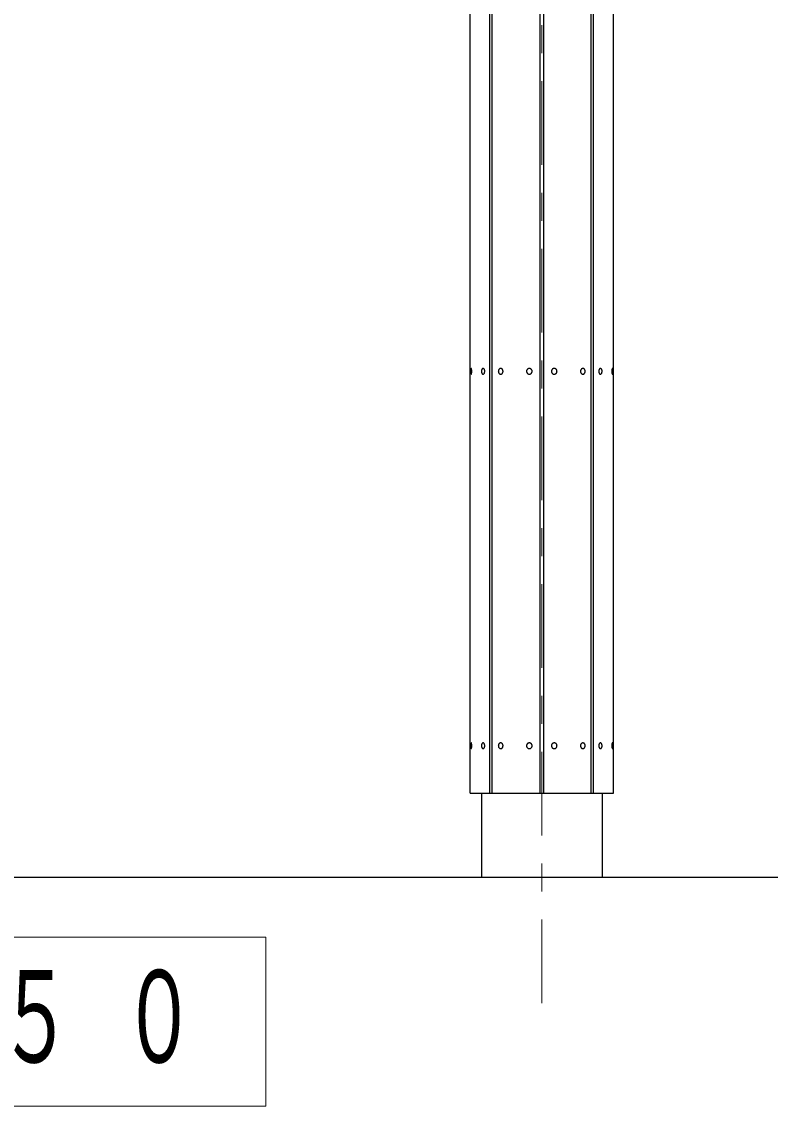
# Model space of a CAD drawing. Units: millimetres on the paper, scale 1:50. Extents: x -365 to 2, y 0 to 257.
# Drawn here: x -226.51 to -199.71, y 55.8 to 94.61 of the extents above; entities that cross this region are included whole.
import ezdxf

# ---------------------------------------------------------------- set-up
doc = ezdxf.new("R2010")
doc.units = ezdxf.units.MM
doc.linetypes.add('USER2', pattern=[6, 3, -1, 1, -1])
doc.layers.add('LY_1', color=7, linetype='Continuous', lineweight=25)
doc.styles.add('ＭＳ ゴシック', font='')
doc.styles.get('ＭＳ ゴシック').set_extended_font_data('MS Gothic')

msp = doc.modelspace()

# ---------------------------------------------------------------- linework, layer by layer
at = {"layer": 'LY_1', "linetype": 'USER2', "lineweight": 13}
msp.add_line((-207.891, 59.488), (-207.891, 127.226), dxfattribs=at)
at = {"layer": 'LY_1'}
for p, q in [((-210.454, 67.002), (-210.454, 110.602)), ((-209.745, 67.002), (-209.745, 110.602)), ((-209.661, 67.002), (-209.661, 110.602)), ((-207.95, 67.002), (-207.95, 110.602)), ((-207.831, 110.602), (-207.831, 67.002)), ((-206.121, 67.002), (-206.121, 110.602)), ((-206.037, 67.002), (-206.037, 110.602)), ((-205.328, 67.002), (-205.328, 110.602)), ((-210.454, 67.002), (-205.328, 67.002)), ((-210.054, 67.002), (-210.054, 64.002)), ((-205.728, 67.002), (-205.728, 64.002)), ((-343.409, 64.002), (-137.001, 64.002))]:
    msp.add_line(p, q, dxfattribs=at)
at = {"layer": 'LY_1', "lineweight": 13}
for p, q in [((-217.763, 61.855), (-262.819, 61.855)), ((-217.763, 55.799), (-217.763, 61.855)), ((-262.819, 55.799), (-217.763, 55.799))]:
    msp.add_line(p, q, dxfattribs=at)
at = {"layer": 'LY_1'}
for points in [[(-210.415, 82.204), (-210.416, 82.204), (-210.418, 82.202), (-210.419, 82.201), (-210.421, 82.198), (-210.422, 82.194), (-210.423, 82.19), (-210.425, 82.185), (-210.426, 82.18), (-210.427, 82.174), (-210.428, 82.167), (-210.429, 82.16), (-210.43, 82.153), (-210.43, 82.145), (-210.431, 82.137), (-210.431, 82.128), (-210.432, 82.119), (-210.432, 82.11), (-210.432, 82.102), (-210.432, 82.093), (-210.432, 82.084), (-210.431, 82.075), (-210.431, 82.066), (-210.43, 82.058), (-210.43, 82.05), (-210.429, 82.043), (-210.428, 82.036), (-210.427, 82.029), (-210.426, 82.023), (-210.425, 82.018), (-210.423, 82.013), (-210.422, 82.009), (-210.421, 82.005), (-210.419, 82.003), (-210.418, 82.001), (-210.416, 81.999), (-210.415, 81.999), (-210.414, 81.999), (-210.412, 82.001), (-210.411, 82.003), (-210.409, 82.005), (-210.408, 82.009), (-210.406, 82.013), (-210.405, 82.018), (-210.404, 82.023), (-210.403, 82.029), (-210.402, 82.036), (-210.401, 82.043), (-210.4, 82.05), (-210.4, 82.058), (-210.399, 82.066), (-210.399, 82.075), (-210.398, 82.084), (-210.398, 82.093), (-210.398, 82.102), (-210.398, 82.11), (-210.398, 82.119), (-210.399, 82.128), (-210.399, 82.137), (-210.4, 82.145), (-210.4, 82.153), (-210.401, 82.16), (-210.402, 82.167), (-210.403, 82.174), (-210.404, 82.18), (-210.405, 82.185), (-210.406, 82.19), (-210.408, 82.194), (-210.409, 82.198), (-210.411, 82.201), (-210.412, 82.202), (-210.414, 82.204)], [(-209.991, 82.204), (-209.996, 82.204), (-210.001, 82.202), (-210.006, 82.201), (-210.011, 82.198), (-210.015, 82.194), (-210.02, 82.19), (-210.024, 82.185), (-210.028, 82.18), (-210.032, 82.174), (-210.035, 82.167), (-210.039, 82.16), (-210.041, 82.153), (-210.044, 82.145), (-210.046, 82.137), (-210.047, 82.128), (-210.048, 82.119), (-210.049, 82.11), (-210.049, 82.102), (-210.049, 82.093), (-210.048, 82.084), (-210.047, 82.075), (-210.046, 82.066), (-210.044, 82.058), (-210.041, 82.05), (-210.039, 82.043), (-210.035, 82.036), (-210.032, 82.029), (-210.028, 82.023), (-210.024, 82.018), (-210.02, 82.013), (-210.015, 82.009), (-210.011, 82.005), (-210.006, 82.003), (-210.001, 82.001), (-209.996, 81.999), (-209.991, 81.999), (-209.985, 81.999), (-209.98, 82.001), (-209.975, 82.003), (-209.971, 82.005), (-209.966, 82.009), (-209.961, 82.013), (-209.957, 82.018), (-209.953, 82.023), (-209.949, 82.029), (-209.946, 82.036), (-209.943, 82.043), (-209.94, 82.05), (-209.938, 82.058), (-209.936, 82.066), (-209.934, 82.075), (-209.933, 82.084), (-209.932, 82.093), (-209.932, 82.102), (-209.932, 82.11), (-209.933, 82.119), (-209.934, 82.128), (-209.936, 82.137), (-209.938, 82.145), (-209.94, 82.153), (-209.943, 82.16), (-209.946, 82.167), (-209.949, 82.174), (-209.953, 82.18), (-209.957, 82.185), (-209.961, 82.19), (-209.966, 82.194), (-209.971, 82.198), (-209.975, 82.201), (-209.98, 82.202), (-209.985, 82.204)], [(-209.362, 82.204), (-209.369, 82.204), (-209.376, 82.202), (-209.383, 82.201), (-209.39, 82.198), (-209.397, 82.194), (-209.404, 82.19), (-209.41, 82.185), (-209.416, 82.18), (-209.421, 82.174), (-209.426, 82.167), (-209.431, 82.16), (-209.434, 82.153), (-209.438, 82.145), (-209.441, 82.137), (-209.443, 82.128), (-209.444, 82.119), (-209.445, 82.11), (-209.446, 82.102), (-209.445, 82.093), (-209.444, 82.084), (-209.443, 82.075), (-209.441, 82.066), (-209.438, 82.058), (-209.434, 82.05), (-209.431, 82.043), (-209.426, 82.036), (-209.421, 82.029), (-209.416, 82.023), (-209.41, 82.018), (-209.404, 82.013), (-209.397, 82.009), (-209.39, 82.005), (-209.383, 82.003), (-209.376, 82.001), (-209.369, 81.999), (-209.362, 81.999), (-209.354, 81.999), (-209.347, 82.001), (-209.34, 82.003), (-209.333, 82.005), (-209.326, 82.009), (-209.32, 82.013), (-209.314, 82.018), (-209.308, 82.023), (-209.302, 82.029), (-209.297, 82.036), (-209.293, 82.043), (-209.289, 82.05), (-209.286, 82.058), (-209.283, 82.066), (-209.281, 82.075), (-209.279, 82.084), (-209.278, 82.093), (-209.278, 82.102), (-209.278, 82.11), (-209.279, 82.119), (-209.281, 82.128), (-209.283, 82.137), (-209.286, 82.145), (-209.289, 82.153), (-209.293, 82.16), (-209.297, 82.167), (-209.302, 82.174), (-209.308, 82.18), (-209.314, 82.185), (-209.32, 82.19), (-209.326, 82.194), (-209.333, 82.198), (-209.34, 82.201), (-209.347, 82.202), (-209.354, 82.204)], [(-208.336, 82.204), (-208.345, 82.204), (-208.354, 82.202), (-208.362, 82.201), (-208.371, 82.198), (-208.379, 82.194), (-208.386, 82.19), (-208.394, 82.185), (-208.401, 82.18), (-208.407, 82.174), (-208.413, 82.167), (-208.418, 82.16), (-208.423, 82.153), (-208.427, 82.145), (-208.43, 82.137), (-208.433, 82.128), (-208.435, 82.119), (-208.436, 82.11), (-208.436, 82.102), (-208.436, 82.093), (-208.435, 82.084), (-208.433, 82.075), (-208.43, 82.066), (-208.427, 82.058), (-208.423, 82.05), (-208.418, 82.043), (-208.413, 82.036), (-208.407, 82.029), (-208.401, 82.023), (-208.394, 82.018), (-208.386, 82.013), (-208.379, 82.009), (-208.371, 82.005), (-208.362, 82.003), (-208.354, 82.001), (-208.345, 81.999), (-208.336, 81.999), (-208.328, 81.999), (-208.319, 82.001), (-208.311, 82.003), (-208.302, 82.005), (-208.294, 82.009), (-208.286, 82.013), (-208.279, 82.018), (-208.272, 82.023), (-208.266, 82.029), (-208.26, 82.036), (-208.254, 82.043), (-208.25, 82.05), (-208.246, 82.058), (-208.242, 82.066), (-208.24, 82.075), (-208.238, 82.084), (-208.237, 82.093), (-208.236, 82.102), (-208.237, 82.11), (-208.238, 82.119), (-208.24, 82.128), (-208.242, 82.137), (-208.246, 82.145), (-208.25, 82.153), (-208.254, 82.16), (-208.26, 82.167), (-208.266, 82.174), (-208.272, 82.18), (-208.279, 82.185), (-208.286, 82.19), (-208.294, 82.194), (-208.302, 82.198), (-208.311, 82.201), (-208.319, 82.202), (-208.328, 82.204)], [(-207.445, 82.204), (-207.454, 82.204), (-207.463, 82.202), (-207.471, 82.201), (-207.479, 82.198), (-207.487, 82.194), (-207.495, 82.19), (-207.503, 82.185), (-207.509, 82.18), (-207.516, 82.174), (-207.522, 82.167), (-207.527, 82.16), (-207.532, 82.153), (-207.536, 82.145), (-207.539, 82.137), (-207.542, 82.128), (-207.544, 82.119), (-207.545, 82.11), (-207.545, 82.102), (-207.545, 82.093), (-207.544, 82.084), (-207.542, 82.075), (-207.539, 82.066), (-207.536, 82.058), (-207.532, 82.05), (-207.527, 82.043), (-207.522, 82.036), (-207.516, 82.029), (-207.509, 82.023), (-207.503, 82.018), (-207.495, 82.013), (-207.487, 82.009), (-207.479, 82.005), (-207.471, 82.003), (-207.463, 82.001), (-207.454, 81.999), (-207.445, 81.999), (-207.436, 81.999), (-207.428, 82.001), (-207.419, 82.003), (-207.411, 82.005), (-207.403, 82.009), (-207.395, 82.013), (-207.388, 82.018), (-207.381, 82.023), (-207.374, 82.029), (-207.369, 82.036), (-207.363, 82.043), (-207.359, 82.05), (-207.355, 82.058), (-207.351, 82.066), (-207.349, 82.075), (-207.347, 82.084), (-207.346, 82.093), (-207.345, 82.102), (-207.346, 82.11), (-207.347, 82.119), (-207.349, 82.128), (-207.351, 82.137), (-207.355, 82.145), (-207.359, 82.153), (-207.363, 82.16), (-207.369, 82.167), (-207.374, 82.174), (-207.381, 82.18), (-207.388, 82.185), (-207.395, 82.19), (-207.403, 82.194), (-207.411, 82.198), (-207.419, 82.201), (-207.428, 82.202), (-207.436, 82.204)], [(-206.42, 82.204), (-206.427, 82.204), (-206.434, 82.202), (-206.442, 82.201), (-206.449, 82.198), (-206.455, 82.194), (-206.462, 82.19), (-206.468, 82.185), (-206.474, 82.18), (-206.479, 82.174), (-206.484, 82.167), (-206.489, 82.16), (-206.493, 82.153), (-206.496, 82.145), (-206.499, 82.137), (-206.501, 82.128), (-206.503, 82.119), (-206.504, 82.11), (-206.504, 82.102), (-206.504, 82.093), (-206.503, 82.084), (-206.501, 82.075), (-206.499, 82.066), (-206.496, 82.058), (-206.493, 82.05), (-206.489, 82.043), (-206.484, 82.036), (-206.479, 82.029), (-206.474, 82.023), (-206.468, 82.018), (-206.462, 82.013), (-206.455, 82.009), (-206.449, 82.005), (-206.442, 82.003), (-206.434, 82.001), (-206.427, 81.999), (-206.42, 81.999), (-206.413, 81.999), (-206.405, 82.001), (-206.398, 82.003), (-206.391, 82.005), (-206.384, 82.009), (-206.378, 82.013), (-206.372, 82.018), (-206.366, 82.023), (-206.36, 82.029), (-206.356, 82.036), (-206.351, 82.043), (-206.347, 82.05), (-206.344, 82.058), (-206.341, 82.066), (-206.339, 82.075), (-206.337, 82.084), (-206.336, 82.093), (-206.336, 82.102), (-206.336, 82.11), (-206.337, 82.119), (-206.339, 82.128), (-206.341, 82.137), (-206.344, 82.145), (-206.347, 82.153), (-206.351, 82.16), (-206.356, 82.167), (-206.36, 82.174), (-206.366, 82.18), (-206.372, 82.185), (-206.378, 82.19), (-206.384, 82.194), (-206.391, 82.198), (-206.398, 82.201), (-206.405, 82.202), (-206.413, 82.204)], [(-205.791, 82.204), (-205.796, 82.204), (-205.801, 82.202), (-205.806, 82.201), (-205.811, 82.198), (-205.816, 82.194), (-205.82, 82.19), (-205.825, 82.185), (-205.829, 82.18), (-205.832, 82.174), (-205.836, 82.167), (-205.839, 82.16), (-205.842, 82.153), (-205.844, 82.145), (-205.846, 82.137), (-205.847, 82.128), (-205.849, 82.119), (-205.849, 82.11), (-205.849, 82.102), (-205.849, 82.093), (-205.849, 82.084), (-205.847, 82.075), (-205.846, 82.066), (-205.844, 82.058), (-205.842, 82.05), (-205.839, 82.043), (-205.836, 82.036), (-205.832, 82.029), (-205.829, 82.023), (-205.825, 82.018), (-205.82, 82.013), (-205.816, 82.009), (-205.811, 82.005), (-205.806, 82.003), (-205.801, 82.001), (-205.796, 81.999), (-205.791, 81.999), (-205.786, 81.999), (-205.781, 82.001), (-205.776, 82.003), (-205.771, 82.005), (-205.766, 82.009), (-205.762, 82.013), (-205.757, 82.018), (-205.753, 82.023), (-205.75, 82.029), (-205.746, 82.036), (-205.743, 82.043), (-205.74, 82.05), (-205.738, 82.058), (-205.736, 82.066), (-205.734, 82.075), (-205.733, 82.084), (-205.733, 82.093), (-205.732, 82.102), (-205.733, 82.11), (-205.733, 82.119), (-205.734, 82.128), (-205.736, 82.137), (-205.738, 82.145), (-205.74, 82.153), (-205.743, 82.16), (-205.746, 82.167), (-205.75, 82.174), (-205.753, 82.18), (-205.757, 82.185), (-205.762, 82.19), (-205.766, 82.194), (-205.771, 82.198), (-205.776, 82.201), (-205.781, 82.202), (-205.786, 82.204)], [(-205.367, 82.204), (-205.368, 82.204), (-205.369, 82.202), (-205.371, 82.201), (-205.372, 82.198), (-205.374, 82.194), (-205.375, 82.19), (-205.376, 82.185), (-205.377, 82.18), (-205.379, 82.174), (-205.38, 82.167), (-205.38, 82.16), (-205.381, 82.153), (-205.382, 82.145), (-205.383, 82.137), (-205.383, 82.128), (-205.383, 82.119), (-205.383, 82.11), (-205.384, 82.102), (-205.383, 82.093), (-205.383, 82.084), (-205.383, 82.075), (-205.383, 82.066), (-205.382, 82.058), (-205.381, 82.05), (-205.38, 82.043), (-205.38, 82.036), (-205.379, 82.029), (-205.377, 82.023), (-205.376, 82.018), (-205.375, 82.013), (-205.374, 82.009), (-205.372, 82.005), (-205.371, 82.003), (-205.369, 82.001), (-205.368, 81.999), (-205.367, 81.999), (-205.365, 81.999), (-205.364, 82.001), (-205.362, 82.003), (-205.361, 82.005), (-205.359, 82.009), (-205.358, 82.013), (-205.357, 82.018), (-205.356, 82.023), (-205.355, 82.029), (-205.354, 82.036), (-205.353, 82.043), (-205.352, 82.05), (-205.351, 82.058), (-205.351, 82.066), (-205.35, 82.075), (-205.35, 82.084), (-205.35, 82.093), (-205.35, 82.102), (-205.35, 82.11), (-205.35, 82.119), (-205.35, 82.128), (-205.351, 82.137), (-205.351, 82.145), (-205.352, 82.153), (-205.353, 82.16), (-205.354, 82.167), (-205.355, 82.174), (-205.356, 82.18), (-205.357, 82.185), (-205.358, 82.19), (-205.359, 82.194), (-205.361, 82.198), (-205.362, 82.201), (-205.364, 82.202), (-205.365, 82.204)], [(-210.415, 68.804), (-210.416, 68.804), (-210.418, 68.802), (-210.419, 68.8), (-210.421, 68.798), (-210.422, 68.794), (-210.423, 68.79), (-210.425, 68.785), (-210.426, 68.78), (-210.427, 68.774), (-210.428, 68.767), (-210.429, 68.76), (-210.43, 68.753), (-210.43, 68.745), (-210.431, 68.737), (-210.431, 68.728), (-210.432, 68.719), (-210.432, 68.71), (-210.432, 68.702), (-210.432, 68.693), (-210.432, 68.684), (-210.431, 68.675), (-210.431, 68.666), (-210.43, 68.658), (-210.43, 68.65), (-210.429, 68.643), (-210.428, 68.636), (-210.427, 68.629), (-210.426, 68.623), (-210.425, 68.618), (-210.423, 68.613), (-210.422, 68.609), (-210.421, 68.605), (-210.419, 68.603), (-210.418, 68.601), (-210.416, 68.599), (-210.415, 68.599), (-210.414, 68.599), (-210.412, 68.601), (-210.411, 68.603), (-210.409, 68.605), (-210.408, 68.609), (-210.406, 68.613), (-210.405, 68.618), (-210.404, 68.623), (-210.403, 68.629), (-210.402, 68.636), (-210.401, 68.643), (-210.4, 68.65), (-210.4, 68.658), (-210.399, 68.666), (-210.399, 68.675), (-210.398, 68.684), (-210.398, 68.693), (-210.398, 68.702), (-210.398, 68.71), (-210.398, 68.719), (-210.399, 68.728), (-210.399, 68.737), (-210.4, 68.745), (-210.4, 68.753), (-210.401, 68.76), (-210.402, 68.767), (-210.403, 68.774), (-210.404, 68.78), (-210.405, 68.785), (-210.406, 68.79), (-210.408, 68.794), (-210.409, 68.798), (-210.411, 68.8), (-210.412, 68.802), (-210.414, 68.804)], [(-209.991, 68.804), (-209.996, 68.804), (-210.001, 68.802), (-210.006, 68.8), (-210.011, 68.798), (-210.015, 68.794), (-210.02, 68.79), (-210.024, 68.785), (-210.028, 68.78), (-210.032, 68.774), (-210.035, 68.767), (-210.039, 68.76), (-210.041, 68.753), (-210.044, 68.745), (-210.046, 68.737), (-210.047, 68.728), (-210.048, 68.719), (-210.049, 68.71), (-210.049, 68.702), (-210.049, 68.693), (-210.048, 68.684), (-210.047, 68.675), (-210.046, 68.666), (-210.044, 68.658), (-210.041, 68.65), (-210.039, 68.643), (-210.035, 68.636), (-210.032, 68.629), (-210.028, 68.623), (-210.024, 68.618), (-210.02, 68.613), (-210.015, 68.609), (-210.011, 68.605), (-210.006, 68.603), (-210.001, 68.601), (-209.996, 68.599), (-209.991, 68.599), (-209.985, 68.599), (-209.98, 68.601), (-209.975, 68.603), (-209.971, 68.605), (-209.966, 68.609), (-209.961, 68.613), (-209.957, 68.618), (-209.953, 68.623), (-209.949, 68.629), (-209.946, 68.636), (-209.943, 68.643), (-209.94, 68.65), (-209.938, 68.658), (-209.936, 68.666), (-209.934, 68.675), (-209.933, 68.684), (-209.932, 68.693), (-209.932, 68.702), (-209.932, 68.71), (-209.933, 68.719), (-209.934, 68.728), (-209.936, 68.737), (-209.938, 68.745), (-209.94, 68.753), (-209.943, 68.76), (-209.946, 68.767), (-209.949, 68.774), (-209.953, 68.78), (-209.957, 68.785), (-209.961, 68.79), (-209.966, 68.794), (-209.971, 68.798), (-209.975, 68.8), (-209.98, 68.802), (-209.985, 68.804)], [(-209.362, 68.804), (-209.369, 68.804), (-209.376, 68.802), (-209.383, 68.8), (-209.39, 68.798), (-209.397, 68.794), (-209.404, 68.79), (-209.41, 68.785), (-209.416, 68.78), (-209.421, 68.774), (-209.426, 68.767), (-209.431, 68.76), (-209.434, 68.753), (-209.438, 68.745), (-209.441, 68.737), (-209.443, 68.728), (-209.444, 68.719), (-209.445, 68.71), (-209.446, 68.702), (-209.445, 68.693), (-209.444, 68.684), (-209.443, 68.675), (-209.441, 68.666), (-209.438, 68.658), (-209.434, 68.65), (-209.431, 68.643), (-209.426, 68.636), (-209.421, 68.629), (-209.416, 68.623), (-209.41, 68.618), (-209.404, 68.613), (-209.397, 68.609), (-209.39, 68.605), (-209.383, 68.603), (-209.376, 68.601), (-209.369, 68.599), (-209.362, 68.599), (-209.354, 68.599), (-209.347, 68.601), (-209.34, 68.603), (-209.333, 68.605), (-209.326, 68.609), (-209.32, 68.613), (-209.314, 68.618), (-209.308, 68.623), (-209.302, 68.629), (-209.297, 68.636), (-209.293, 68.643), (-209.289, 68.65), (-209.286, 68.658), (-209.283, 68.666), (-209.281, 68.675), (-209.279, 68.684), (-209.278, 68.693), (-209.278, 68.702), (-209.278, 68.71), (-209.279, 68.719), (-209.281, 68.728), (-209.283, 68.737), (-209.286, 68.745), (-209.289, 68.753), (-209.293, 68.76), (-209.297, 68.767), (-209.302, 68.774), (-209.308, 68.78), (-209.314, 68.785), (-209.32, 68.79), (-209.326, 68.794), (-209.333, 68.798), (-209.34, 68.8), (-209.347, 68.802), (-209.354, 68.804)], [(-208.336, 68.804), (-208.345, 68.804), (-208.354, 68.802), (-208.362, 68.8), (-208.371, 68.798), (-208.379, 68.794), (-208.386, 68.79), (-208.394, 68.785), (-208.401, 68.78), (-208.407, 68.774), (-208.413, 68.767), (-208.418, 68.76), (-208.423, 68.753), (-208.427, 68.745), (-208.43, 68.737), (-208.433, 68.728), (-208.435, 68.719), (-208.436, 68.71), (-208.436, 68.702), (-208.436, 68.693), (-208.435, 68.684), (-208.433, 68.675), (-208.43, 68.666), (-208.427, 68.658), (-208.423, 68.65), (-208.418, 68.643), (-208.413, 68.636), (-208.407, 68.629), (-208.401, 68.623), (-208.394, 68.618), (-208.386, 68.613), (-208.379, 68.609), (-208.371, 68.605), (-208.362, 68.603), (-208.354, 68.601), (-208.345, 68.599), (-208.336, 68.599), (-208.328, 68.599), (-208.319, 68.601), (-208.311, 68.603), (-208.302, 68.605), (-208.294, 68.609), (-208.286, 68.613), (-208.279, 68.618), (-208.272, 68.623), (-208.266, 68.629), (-208.26, 68.636), (-208.254, 68.643), (-208.25, 68.65), (-208.246, 68.658), (-208.242, 68.666), (-208.24, 68.675), (-208.238, 68.684), (-208.237, 68.693), (-208.236, 68.702), (-208.237, 68.71), (-208.238, 68.719), (-208.24, 68.728), (-208.242, 68.737), (-208.246, 68.745), (-208.25, 68.753), (-208.254, 68.76), (-208.26, 68.767), (-208.266, 68.774), (-208.272, 68.78), (-208.279, 68.785), (-208.286, 68.79), (-208.294, 68.794), (-208.302, 68.798), (-208.311, 68.8), (-208.319, 68.802), (-208.328, 68.804)], [(-207.445, 68.804), (-207.454, 68.804), (-207.463, 68.802), (-207.471, 68.8), (-207.479, 68.798), (-207.487, 68.794), (-207.495, 68.79), (-207.503, 68.785), (-207.509, 68.78), (-207.516, 68.774), (-207.522, 68.767), (-207.527, 68.76), (-207.532, 68.753), (-207.536, 68.745), (-207.539, 68.737), (-207.542, 68.728), (-207.544, 68.719), (-207.545, 68.71), (-207.545, 68.702), (-207.545, 68.693), (-207.544, 68.684), (-207.542, 68.675), (-207.539, 68.666), (-207.536, 68.658), (-207.532, 68.65), (-207.527, 68.643), (-207.522, 68.636), (-207.516, 68.629), (-207.509, 68.623), (-207.503, 68.618), (-207.495, 68.613), (-207.487, 68.609), (-207.479, 68.605), (-207.471, 68.603), (-207.463, 68.601), (-207.454, 68.599), (-207.445, 68.599), (-207.436, 68.599), (-207.428, 68.601), (-207.419, 68.603), (-207.411, 68.605), (-207.403, 68.609), (-207.395, 68.613), (-207.388, 68.618), (-207.381, 68.623), (-207.374, 68.629), (-207.369, 68.636), (-207.363, 68.643), (-207.359, 68.65), (-207.355, 68.658), (-207.351, 68.666), (-207.349, 68.675), (-207.347, 68.684), (-207.346, 68.693), (-207.345, 68.702), (-207.346, 68.71), (-207.347, 68.719), (-207.349, 68.728), (-207.351, 68.737), (-207.355, 68.745), (-207.359, 68.753), (-207.363, 68.76), (-207.369, 68.767), (-207.374, 68.774), (-207.381, 68.78), (-207.388, 68.785), (-207.395, 68.79), (-207.403, 68.794), (-207.411, 68.798), (-207.419, 68.8), (-207.428, 68.802), (-207.436, 68.804)], [(-206.42, 68.804), (-206.427, 68.804), (-206.434, 68.802), (-206.442, 68.8), (-206.449, 68.798), (-206.455, 68.794), (-206.462, 68.79), (-206.468, 68.785), (-206.474, 68.78), (-206.479, 68.774), (-206.484, 68.767), (-206.489, 68.76), (-206.493, 68.753), (-206.496, 68.745), (-206.499, 68.737), (-206.501, 68.728), (-206.503, 68.719), (-206.504, 68.71), (-206.504, 68.702), (-206.504, 68.693), (-206.503, 68.684), (-206.501, 68.675), (-206.499, 68.666), (-206.496, 68.658), (-206.493, 68.65), (-206.489, 68.643), (-206.484, 68.636), (-206.479, 68.629), (-206.474, 68.623), (-206.468, 68.618), (-206.462, 68.613), (-206.455, 68.609), (-206.449, 68.605), (-206.442, 68.603), (-206.434, 68.601), (-206.427, 68.599), (-206.42, 68.599), (-206.413, 68.599), (-206.405, 68.601), (-206.398, 68.603), (-206.391, 68.605), (-206.384, 68.609), (-206.378, 68.613), (-206.372, 68.618), (-206.366, 68.623), (-206.36, 68.629), (-206.356, 68.636), (-206.351, 68.643), (-206.347, 68.65), (-206.344, 68.658), (-206.341, 68.666), (-206.339, 68.675), (-206.337, 68.684), (-206.336, 68.693), (-206.336, 68.702), (-206.336, 68.71), (-206.337, 68.719), (-206.339, 68.728), (-206.341, 68.737), (-206.344, 68.745), (-206.347, 68.753), (-206.351, 68.76), (-206.356, 68.767), (-206.36, 68.774), (-206.366, 68.78), (-206.372, 68.785), (-206.378, 68.79), (-206.384, 68.794), (-206.391, 68.798), (-206.398, 68.8), (-206.405, 68.802), (-206.413, 68.804)], [(-205.791, 68.804), (-205.796, 68.804), (-205.801, 68.802), (-205.806, 68.8), (-205.811, 68.798), (-205.816, 68.794), (-205.82, 68.79), (-205.825, 68.785), (-205.829, 68.78), (-205.832, 68.774), (-205.836, 68.767), (-205.839, 68.76), (-205.842, 68.753), (-205.844, 68.745), (-205.846, 68.737), (-205.847, 68.728), (-205.849, 68.719), (-205.849, 68.71), (-205.849, 68.702), (-205.849, 68.693), (-205.849, 68.684), (-205.847, 68.675), (-205.846, 68.666), (-205.844, 68.658), (-205.842, 68.65), (-205.839, 68.643), (-205.836, 68.636), (-205.832, 68.629), (-205.829, 68.623), (-205.825, 68.618), (-205.82, 68.613), (-205.816, 68.609), (-205.811, 68.605), (-205.806, 68.603), (-205.801, 68.601), (-205.796, 68.599), (-205.791, 68.599), (-205.786, 68.599), (-205.781, 68.601), (-205.776, 68.603), (-205.771, 68.605), (-205.766, 68.609), (-205.762, 68.613), (-205.757, 68.618), (-205.753, 68.623), (-205.75, 68.629), (-205.746, 68.636), (-205.743, 68.643), (-205.74, 68.65), (-205.738, 68.658), (-205.736, 68.666), (-205.734, 68.675), (-205.733, 68.684), (-205.733, 68.693), (-205.732, 68.702), (-205.733, 68.71), (-205.733, 68.719), (-205.734, 68.728), (-205.736, 68.737), (-205.738, 68.745), (-205.74, 68.753), (-205.743, 68.76), (-205.746, 68.767), (-205.75, 68.774), (-205.753, 68.78), (-205.757, 68.785), (-205.762, 68.79), (-205.766, 68.794), (-205.771, 68.798), (-205.776, 68.8), (-205.781, 68.802), (-205.786, 68.804)], [(-205.367, 68.804), (-205.368, 68.804), (-205.369, 68.802), (-205.371, 68.8), (-205.372, 68.798), (-205.374, 68.794), (-205.375, 68.79), (-205.376, 68.785), (-205.377, 68.78), (-205.379, 68.774), (-205.38, 68.767), (-205.38, 68.76), (-205.381, 68.753), (-205.382, 68.745), (-205.383, 68.737), (-205.383, 68.728), (-205.383, 68.719), (-205.383, 68.71), (-205.384, 68.702), (-205.383, 68.693), (-205.383, 68.684), (-205.383, 68.675), (-205.383, 68.666), (-205.382, 68.658), (-205.381, 68.65), (-205.38, 68.643), (-205.38, 68.636), (-205.379, 68.629), (-205.377, 68.623), (-205.376, 68.618), (-205.375, 68.613), (-205.374, 68.609), (-205.372, 68.605), (-205.371, 68.603), (-205.369, 68.601), (-205.368, 68.599), (-205.367, 68.599), (-205.365, 68.599), (-205.364, 68.601), (-205.362, 68.603), (-205.361, 68.605), (-205.359, 68.609), (-205.358, 68.613), (-205.357, 68.618), (-205.356, 68.623), (-205.355, 68.629), (-205.354, 68.636), (-205.353, 68.643), (-205.352, 68.65), (-205.351, 68.658), (-205.351, 68.666), (-205.35, 68.675), (-205.35, 68.684), (-205.35, 68.693), (-205.35, 68.702), (-205.35, 68.71), (-205.35, 68.719), (-205.35, 68.728), (-205.351, 68.737), (-205.351, 68.745), (-205.352, 68.753), (-205.353, 68.76), (-205.354, 68.767), (-205.355, 68.774), (-205.356, 68.78), (-205.357, 68.785), (-205.358, 68.79), (-205.359, 68.794), (-205.361, 68.798), (-205.362, 68.8), (-205.364, 68.802), (-205.365, 68.804)]]:
    msp.add_lwpolyline(points, close=True, dxfattribs=at)

# ---------------------------------------------------------------- texts
at = {"layer": 'LY_1', "insert": (-262.791, 58.827), "char_height": 3.299, "attachment_point": 4, "style": 'ＭＳ ゴシック'}
msp.add_mtext('\\T1.64;\\W0.6;立面図\u3000Ｓ＝１／５０', dxfattribs=at)

doc.saveas('drawing.dxf')
